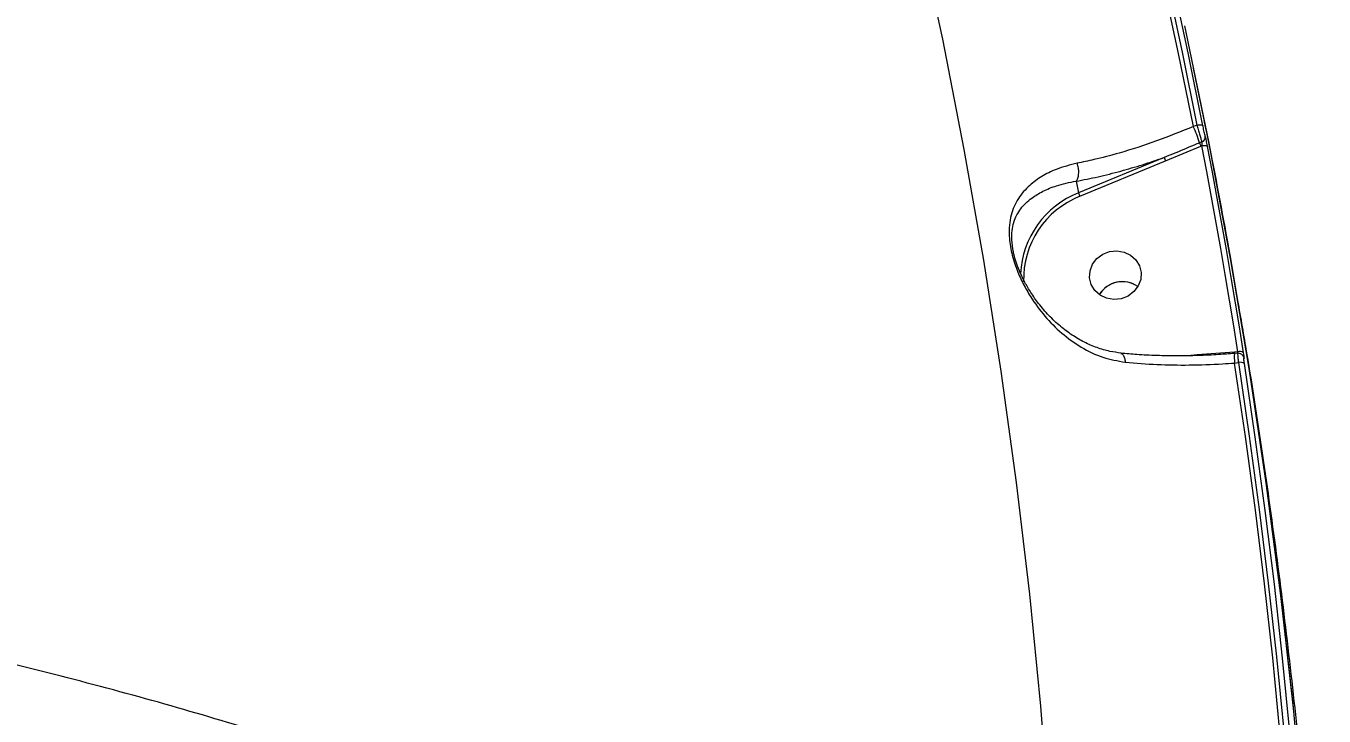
# Model space of a CAD drawing. Header units: millimetres. Extents: x -6879 to 7341, y -8047 to 7187.
# Drawn here: x 538.2 to 763.5, y 3152 to 3271.8 of the extents above; entities that cross this region are included whole.
import ezdxf

# ---------------------------------------------------------------- set-up
doc = ezdxf.new("R2010")
doc.units = ezdxf.units.MM
for name, color, linetype in [('DIKOM_ОБЪЕКТ', 7, 'Continuous'), ('DIKOM_РАЗМЕР_ЗОНА', 7, 'Continuous'), ('DIKOM_РАЗМЕР_ОБЪЕКТА', 7, 'Continuous')]:
    doc.layers.add(name, color=color, linetype=linetype)
doc.styles.add('style1', font='arial.ttf', dxfattribs={"width": 0.8})
doc.dimstyles.new('1-50', dxfattribs={"dimtxt": 300, "dimasz": 200, "dimexe": 100, "dimexo": 0, "dimgap": 100, "dimtad": 0, "dimdec": 0, "dimtxsty": 'style1', "dimcen": 0, "dimclrd": 7, "dimclre": 7, "dimadec": 1, "dimazin": 2, "dimtfac": 1, "dimtdec": 0, "dimtmove": 1, "dimatfit": 3, "dimfxl": 0, "dimlwd": 25, "dimlwe": 18, "dimarcsym": 0})

# ---------------------------------------------------------------- blocks, each defined once
blk = doc.blocks.new('*D19')
at = {"layer": 'Defpoints', "color": 0, "transparency": 16777216}
for p in [(5624.04, 6094.27), (-4435.35, 2864.29), (5624.04, -2640.11)]:
    blk.add_point(p, dxfattribs=at)
at = {"layer": 'DIKOM_РАЗМЕР_ОБЪЕКТА', "color": 7, "lineweight": 18, "transparency": 16777216}
for p, q in [((-4435.35, 2864.29), (-4435.35, 6194.27)), ((5624.04, -2640.11), (5624.04, 6194.27))]:
    blk.add_line(p, q, dxfattribs=at)
at = {"layer": 'DIKOM_РАЗМЕР_ОБЪЕКТА', "color": 7, "lineweight": 25, "transparency": 16777216}
for p, q in [((-4235.35, 6094.27), (2113.67, 6094.27)), ((5424.04, 6094.27), (3193.46, 6094.27))]:
    blk.add_line(p, q, dxfattribs=at)
at = {"layer": 'DIKOM_РАЗМЕР_ОБЪЕКТА', "color": 7, "transparency": 16777216}
for points in [[(-4235.35, 6127.6), (-4235.35, 6060.94), (-4435.35, 6094.27)], [(5424.04, 6127.6), (5424.04, 6060.94), (5624.04, 6094.27)]]:
    blk.add_solid(points, dxfattribs=at)
at = {"layer": 'DIKOM_РАЗМЕР_ОБЪЕКТА', "color": 0, "transparency": 16777216, "insert": (2653.56, 6094.27), "char_height": 300, "attachment_point": 5, "style": 'style1'}
blk.add_mtext('10100', dxfattribs=at)
blk = doc.blocks.new('*D17')
at = {"layer": 'Defpoints', "color": 0, "transparency": 16777216}
for p in [(-5935.35, 6990.27), (-5935.35, 998.27), (7340.79, -2830.86)]:
    blk.add_point(p, dxfattribs=at)
at = {"layer": 'DIKOM_РАЗМЕР_ЗОНА', "color": 7, "lineweight": 18, "transparency": 16777216}
for p, q in [((-5935.35, 998.27), (-5935.35, 7090.27)), ((7340.79, -2830.86), (7340.79, 7090.27))]:
    blk.add_line(p, q, dxfattribs=at)
at = {"layer": 'DIKOM_РАЗМЕР_ЗОНА', "color": 7, "lineweight": 25, "transparency": 16777216}
for p, q in [((-5735.35, 6990.27), (2016.67, 6990.27)), ((7140.79, 6990.27), (3096.46, 6990.27))]:
    blk.add_line(p, q, dxfattribs=at)
at = {"layer": 'DIKOM_РАЗМЕР_ЗОНА', "color": 7, "transparency": 16777216}
for points in [[(-5735.35, 7023.6), (-5735.35, 6956.94), (-5935.35, 6990.27)], [(7140.79, 7023.6), (7140.79, 6956.94), (7340.79, 6990.27)]]:
    blk.add_solid(points, dxfattribs=at)
at = {"layer": 'DIKOM_РАЗМЕР_ЗОНА', "color": 0, "transparency": 16777216, "insert": (2556.56, 6990.27), "char_height": 300, "attachment_point": 5, "style": 'style1'}
blk.add_mtext('13300', dxfattribs=at)

msp = doc.modelspace()

# ---------------------------------------------------------------- linework, layer by layer
at = {"layer": 'DIKOM_ОБЪЕКТ', "color": 7, "linetype": 'Continuous', "lineweight": 15}
for p, q in [((741.43, 3254.59), (740.81, 3254.33)), ((736, 3248.36), (742.12, 3250.93)), ((742.27, 3251.65), (741.9, 3251.5)), ((742.12, 3250.93), (742.24, 3250.98)), ((735.77, 3248.97), (720.89, 3242.82)), ((721.12, 3242.22), (736, 3248.36)), ((720.47, 3244.83), (720.89, 3242.82)), ((741.47, 3214.69), (739.88, 3214.56)), ((747.97, 3215.19), (741.47, 3214.69)), ((748.53, 3214.97), (747.94, 3214.92)), ((747.94, 3214.92), (747.94, 3214.92)), ((748.48, 3215.24), (747.97, 3215.19)), ((747.97, 3213.29), (748.63, 3213.35))]:
    msp.add_line(p, q, dxfattribs=at)
at = {"layer": 'DIKOM_ОБЪЕКТ', "color": 7, "linetype": 'Continuous', "lineweight": 15, "flags": 128}
for points in [[(740.81, 3254.33), (738.25, 3267.03), (735.54, 3279.69), (732.68, 3292.33), (729.66, 3304.92), (726.48, 3317.48), (723.15, 3330), (719.67, 3342.48), (716.04, 3354.92)], [(716.71, 3354.97), (720.34, 3342.56), (723.81, 3330.11), (727.13, 3317.61), (730.3, 3305.08), (733.31, 3292.51), (736.17, 3279.9), (738.88, 3267.26), (741.43, 3254.59)], [(742.48, 3254.45), (739.93, 3267.13), (737.22, 3279.78), (734.36, 3292.4), (731.34, 3304.98), (728.17, 3317.52), (724.85, 3330.03), (721.37, 3342.49), (717.74, 3354.92)], [(693.12, 3288.57), (697.24, 3269.5), (700.99, 3250.36), (704.38, 3231.15), (707.41, 3211.87), (710.06, 3192.54), (712.35, 3173.16), (714.27, 3153.73), (715.81, 3134.26), (716.99, 3114.77), (717.8, 3095.24), (718.23, 3075.7)], [(739.28, 3271.78), (739.51, 3270.73), (743.5, 3251.45), (747.14, 3232.09), (750.41, 3212.67), (753.33, 3193.19), (755.88, 3173.66), (758.07, 3154.08), (759.89, 3134.45), (761.35, 3114.79), (762.45, 3095.1), (763.18, 3075.39), (763.54, 3055.66), (763.54, 3035.91), (763.18, 3016.16), (762.45, 2996.41)], [(762.59, 2995.72), (763.32, 3015.47), (763.69, 3035.22), (763.69, 3054.96), (763.32, 3074.7), (762.59, 3094.41), (761.5, 3114.1), (760.04, 3133.76), (758.21, 3153.38), (756.02, 3172.97), (753.47, 3192.5), (750.56, 3211.98), (747.28, 3231.4), (743.65, 3250.76), (740.85, 3264.43)], [(741.43, 3254.59), (741.62, 3254.62), (741.8, 3254.63), (741.98, 3254.64), (742.13, 3254.63), (742.26, 3254.6), (742.37, 3254.56), (742.44, 3254.51), (742.48, 3254.45)], [(742.24, 3250.98), (742.43, 3251.01), (742.61, 3251.03), (742.79, 3251.03), (742.94, 3251.02), (743.08, 3250.99), (743.18, 3250.95), (743.25, 3250.9), (743.29, 3250.84)], [(742.24, 3250.98), (743.09, 3246.52), (743.91, 3242.07), (744.72, 3237.6), (745.51, 3233.14), (746.28, 3228.67), (747.03, 3224.19), (747.77, 3219.72), (748.48, 3215.24)], [(749.53, 3215.06), (748.82, 3219.55), (748.09, 3224.03), (747.34, 3228.5), (746.57, 3232.98), (745.78, 3237.45), (744.97, 3241.91), (744.14, 3246.38), (743.29, 3250.84)], [(726.28, 3232.63), (727.55, 3232.76), (728.8, 3232.55), (729.93, 3232.01), (730.84, 3231.2), (731.47, 3230.17), (731.76, 3229), (731.68, 3227.8), (731.25, 3226.66), (730.49, 3225.67), (729.48, 3224.91), (728.29, 3224.45), (727.02, 3224.32), (725.76, 3224.53), (724.64, 3225.06), (723.72, 3225.88), (723.1, 3226.91), (722.81, 3228.07), (722.89, 3229.27), (723.32, 3230.42), (724.07, 3231.4), (725.08, 3232.16), (726.28, 3232.63)], [(749.53, 3214.37), (749.57, 3214.3), (749.61, 3214.12)], [(758.71, 3110.68), (757.91, 3123.56), (756.96, 3136.43), (755.85, 3149.29), (754.59, 3162.13), (753.17, 3174.95), (751.59, 3187.76), (749.86, 3200.54), (747.97, 3213.29)], [(748.63, 3213.35), (750.51, 3200.62), (752.24, 3187.86), (753.81, 3175.09), (755.23, 3162.29), (756.5, 3149.48), (757.6, 3136.65), (758.56, 3123.8), (759.35, 3110.94)], [(760.42, 3110.68), (759.62, 3123.55), (758.67, 3136.41), (757.56, 3149.25), (756.3, 3162.08), (754.88, 3174.88), (753.3, 3187.67), (751.57, 3200.43), (749.68, 3213.18)]]:
    msp.add_lwpolyline(points, dxfattribs=at)
at = {"layer": 'DIKOM_ОБЪЕКТ', "color": 7, "linetype": 'Continuous', "lineweight": 15}
for centre, radius, start, end in [((717.42, 3243.73), 25.68, 17.6088, 24.3871), ((741.96, 3252.53), 0.932, 289.3774, 7.0165), ((746.81, 3253.06), 5.16, 197.6275, 204.3766), ((740, 3250.21), 4.4, 196.4254, 204.8014), ((726.79, 3227.93), 16.02, 111.6317, 176.9933), ((725.1, 3244.06), 4.39, 196.4122, 204.8146), ((726.77, 3227.86), 15.43, 111.4888, 181.6029), ((728.51, 3222.73), 4.68, 55.034, 148.7792), ((728.46, 3222.76), 4.62, 103.204, 148.8485), ((728.53, 3222.79), 4.61, 54.8789, 104.1447), ((756.99, 3214.27), 9.07, 175.8843, 186.1629), ((744.25, 3214.9), 3.73, 0.3048, 4.4515), ((748.85, 3214.22), 1.09, 51.2296, 110.1871), ((749, 3212.32), 1.1, 51.5399, 109.8481)]:
    msp.add_arc(centre, radius, start, end, dxfattribs=at)
for points, knots in [([(748.02, 3227.11), (747.59, 3229.61), (746.11, 3238.25), (744.2, 3248.27), (742.63, 3255.76), (742.34, 3257.15)], [0, 0, 0, 0, 0.248269, 0.861148, 1, 1, 1, 1]), ([(740.81, 3254.33), (738.68, 3253.46), (734.35, 3251.7), (728.55, 3249.85), (723.97, 3248.64), (721.61, 3248.16), (720.64, 3247.96)], [0, 0, 0, 0, 0.307259, 0.623318, 0.84635, 1, 1, 1, 1]), ([(741.43, 3254.59), (741.45, 3254.53), (741.54, 3254.22), (741.71, 3253.61), (741.94, 3252.82), (742.14, 3252.12), (742.23, 3251.81), (742.27, 3251.65)], [0, 0, 0, 0, 0.054751, 0.294401, 0.53011, 0.764664, 1, 1, 1, 1]), ([(742.89, 3252.64), (742.86, 3252.74), (742.81, 3252.93), (742.71, 3253.36), (742.6, 3253.84), (742.53, 3254.22), (742.49, 3254.41), (742.48, 3254.45)], [0, 0, 0, 0, 0.234025, 0.467973, 0.703963, 0.944862, 1, 1, 1, 1]), ([(743.29, 3250.84), (743.28, 3250.87), (743.25, 3251.07), (743.17, 3251.44), (743.07, 3251.93), (742.97, 3252.36), (742.91, 3252.55), (742.89, 3252.64)], [0, 0, 0, 0, 0.055781, 0.296802, 0.532643, 0.766253, 1, 1, 1, 1]), ([(741.9, 3251.5), (741.59, 3251.37), (740.05, 3250.73), (738.02, 3249.88), (736.28, 3249.17), (735.77, 3248.97)], [0, 0, 0, 0, 0.150421, 0.752125, 1, 1, 1, 1]), ([(742.27, 3251.65), (742.28, 3251.62), (742.29, 3251.55), (742.29, 3251.39), (742.28, 3251.21), (742.26, 3251.07), (742.24, 3250.99), (742.24, 3250.98)], [0, 0, 0, 0, 0.217699, 0.443525, 0.683536, 0.939704, 1, 1, 1, 1]), ([(720.64, 3247.96), (719.39, 3247.64), (717.1, 3247.06), (714.44, 3245.7), (712.18, 3244.04), (710.32, 3241.92), (709.25, 3239.54), (708.84, 3237.26), (708.79, 3235.1), (709.19, 3232.4), (710.11, 3229.54), (711.26, 3227.01), (712.82, 3224.28), (714.99, 3221.34), (717.92, 3218.37), (721.3, 3215.94), (725, 3214.13), (727.68, 3213.66), (728.98, 3213.43)], [0, 0, 0, 0, 0.07855, 0.143058, 0.207602, 0.287215, 0.36655, 0.405753, 0.444851, 0.497444, 0.549691, 0.59227, 0.634938, 0.707296, 0.779728, 0.854484, 0.92914, 1, 1, 1, 1]), ([(720.47, 3244.83), (721.72, 3245.08), (724.24, 3245.56), (728.11, 3246.55), (731.97, 3247.67), (734.5, 3248.53), (735.77, 3248.97)], [0, 0, 0, 0, 0.259545, 0.521839, 0.759882, 1, 1, 1, 1]), ([(720.47, 3244.84), (720.57, 3245), (720.78, 3245.32), (720.93, 3246.06), (720.92, 3246.89), (720.79, 3247.49), (720.69, 3247.84), (720.66, 3247.92), (720.64, 3247.96)], [0, 0, 0, 0, 0.231631, 0.46325, 0.694873, 0.926499, 0.961044, 1, 1, 1, 1]), ([(709.6, 3232.58), (709.47, 3233.3), (709.22, 3234.65), (709.31, 3236.31), (709.51, 3237.25), (709.92, 3238.61), (710.78, 3240.17), (712.54, 3241.85), (714.66, 3243.14), (717.17, 3244.16), (719.27, 3244.65), (720.47, 3244.84), (720.47, 3244.84)], [0, 0, 0, 0, 0.08274, 0.155683, 0.231899, 0.235799, 0.396103, 0.563072, 0.697797, 0.834835, 0.999915, 1, 1, 1, 1]), ([(720.47, 3244.84), (720.47, 3244.84), (720.47, 3244.83), (720.47, 3244.83), (720.47, 3244.83)], [0, 0, 0, 0, 0.608703, 1, 1, 1, 1]), ([(709.69, 3232.08), (709.68, 3232.1), (709.62, 3232.28), (709.61, 3232.44), (709.6, 3232.58)], [0, 0, 0, 0, 0.140574, 1, 1, 1, 1]), ([(728.26, 3215.02), (727.61, 3215.1), (726.2, 3215.28), (724.06, 3215.92), (721.85, 3216.86), (719.73, 3218.12), (717.67, 3219.66), (715.72, 3221.49), (714.02, 3223.47), (712.65, 3225.41), (711.6, 3227.19), (710.78, 3228.86), (710.18, 3230.38), (709.82, 3231.46), (709.72, 3231.98), (709.7, 3232.08)], [0, 0, 0, 0, 0.0760913, 0.1664001, 0.2597583, 0.3552306, 0.4533953, 0.5572, 0.6602194, 0.7449429, 0.8179095, 0.8820897, 0.9399985, 0.9887742, 1, 1, 1, 1]), ([(759.97, 3138.03), (759.86, 3139.29), (759.21, 3146.77), (757.71, 3160.45), (755.47, 3179.06), (752.87, 3197.62), (750.5, 3213.02), (748.88, 3222.22), (748.34, 3225.26)], [0, 0, 0, 0, 0.042992, 0.255955, 0.468894, 0.681812, 0.894713, 1, 1, 1, 1]), ([(747.94, 3214.95), (747.04, 3214.88), (744.94, 3214.71), (741.63, 3214.57), (738.02, 3214.51), (734.46, 3214.57), (731.18, 3214.72), (729.16, 3214.9), (728.25, 3214.98)], [0, 0, 0, 0, 0.133072, 0.312611, 0.492826, 0.673084, 0.85274, 1, 1, 1, 1]), ([(728.25, 3214.94), (728.33, 3214.92), (728.53, 3214.87), (728.77, 3214.47), (728.91, 3213.98), (728.96, 3213.61), (728.97, 3213.47), (728.98, 3213.43)], [0, 0, 0, 0, 0.237941, 0.5385, 0.839065, 0.950317, 1, 1, 1, 1]), ([(728.98, 3213.43), (730.81, 3213.27), (734.41, 3212.98), (740.12, 3212.9), (744.65, 3213.05), (747.27, 3213.24), (747.97, 3213.29)], [0, 0, 0, 0, 0.302892, 0.594461, 0.892028, 1, 1, 1, 1]), ([(748.48, 3215.24), (748.49, 3215.19), (748.53, 3215.09), (748.55, 3215), (748.56, 3214.98), (748.56, 3214.97)], [0, 0, 0, 0, 0.451857, 0.89885, 1, 1, 1, 1]), ([(748.53, 3214.94), (748.52, 3214.94), (748.5, 3214.95), (748.5, 3214.65), (748.54, 3214.11), (748.6, 3213.6), (748.63, 3213.35)], [0, 0, 0, 0, 0.1645978, 0.4427716, 0.721545, 1, 1, 1, 1]), ([(749.53, 3214.37), (749.53, 3214.38), (749.51, 3214.43), (749.43, 3214.57), (749.25, 3214.76), (748.98, 3214.92), (748.72, 3214.99), (748.57, 3214.96), (748.53, 3214.95)], [0, 0, 0, 0, 0.023506, 0.189782, 0.396266, 0.63424, 0.906464, 1, 1, 1, 1]), ([(749.61, 3214.12), (749.61, 3214.12), (749.63, 3214.08), (749.65, 3214.1), (749.64, 3214.28), (749.6, 3214.61), (749.56, 3214.91), (749.53, 3215.06)], [0, 0, 0, 0, 0.038623, 0.278114, 0.518355, 0.759221, 1, 1, 1, 1]), ([(749.68, 3213.18), (749.66, 3213.33), (749.62, 3213.63), (749.58, 3213.96), (749.58, 3214.14), (749.59, 3214.16), (749.61, 3214.12), (749.61, 3214.12)], [0, 0, 0, 0, 0.240659, 0.481428, 0.72172, 0.961257, 1, 1, 1, 1]), ([(715.92, 3070.26), (714.26, 3072.55), (710.81, 3077.31), (704.12, 3084.46), (696.25, 3091.69), (687.26, 3098.8), (677.21, 3105.78), (666.13, 3112.58), (654.01, 3119.2), (640.9, 3125.63), (626.84, 3131.86), (611.9, 3137.84), (596.15, 3143.57), (579.63, 3149.01), (562.34, 3154.15), (544.34, 3158.99), (525.69, 3163.52), (506.47, 3167.72), (486.78, 3171.57), (466.66, 3175.05), (446.14, 3178.16), (425.25, 3180.88), (404.08, 3183.23), (382.73, 3185.19), (361.29, 3186.75), (339.81, 3187.9), (318.34, 3188.64), (296.89, 3188.97), (275.57, 3188.89), (254.45, 3188.41), (233.65, 3187.52), (214.75, 3186.33), (197.68, 3184.95), (187.53, 3183.91), (182.46, 3183.39)], [0, 0, 0, 0, 0.029558, 0.061279, 0.093051, 0.124824, 0.156545, 0.188167, 0.21979, 0.251512, 0.283286, 0.315059, 0.346782, 0.378405, 0.41005, 0.441794, 0.47359, 0.505385, 0.53713, 0.568775, 0.600472, 0.632268, 0.664114, 0.695961, 0.727758, 0.759454, 0.791229, 0.823103, 0.855028, 0.886953, 0.918828, 0.950603, 0.975302, 1, 1, 1, 1])]:
    msp.add_open_spline(points, degree=3, knots=knots, dxfattribs=at)

# ---------------------------------------------------------------- dimensions: what is measured, and where the dimension line sits
at = {"layer": 'DIKOM_РАЗМЕР_ЗОНА'}
dim = msp.add_linear_dim(base=(-5935.35, 6990.27), p1=(7340.79, -2830.86), p2=(-5935.35, 998.27), text='13300', dimstyle='1-50', override={"dimscale": 1, "dimtix": 0, "dimtofl": 1, "dimtmove": 1, "dimatfit": 3}, dxfattribs=at)
dim.commit()
dim.dimension.update_dxf_attribs({"geometry": '*D17', "text_midpoint": (2556.56, 6990.27), "dimtype": 160})
at = {"layer": 'DIKOM_РАЗМЕР_ОБЪЕКТА'}
dim = msp.add_linear_dim(base=(5624.04, 6094.27), p1=(-4435.35, 2864.29), p2=(5624.04, -2640.11), text='10100', dimstyle='1-50', override={"dimscale": 1, "dimtix": 0, "dimtofl": 1, "dimtmove": 1, "dimatfit": 3}, dxfattribs=at)
dim.commit()
dim.dimension.update_dxf_attribs({"geometry": '*D19', "text_midpoint": (2653.56, 6094.27), "dimtype": 160})

doc.saveas('drawing.dxf')
